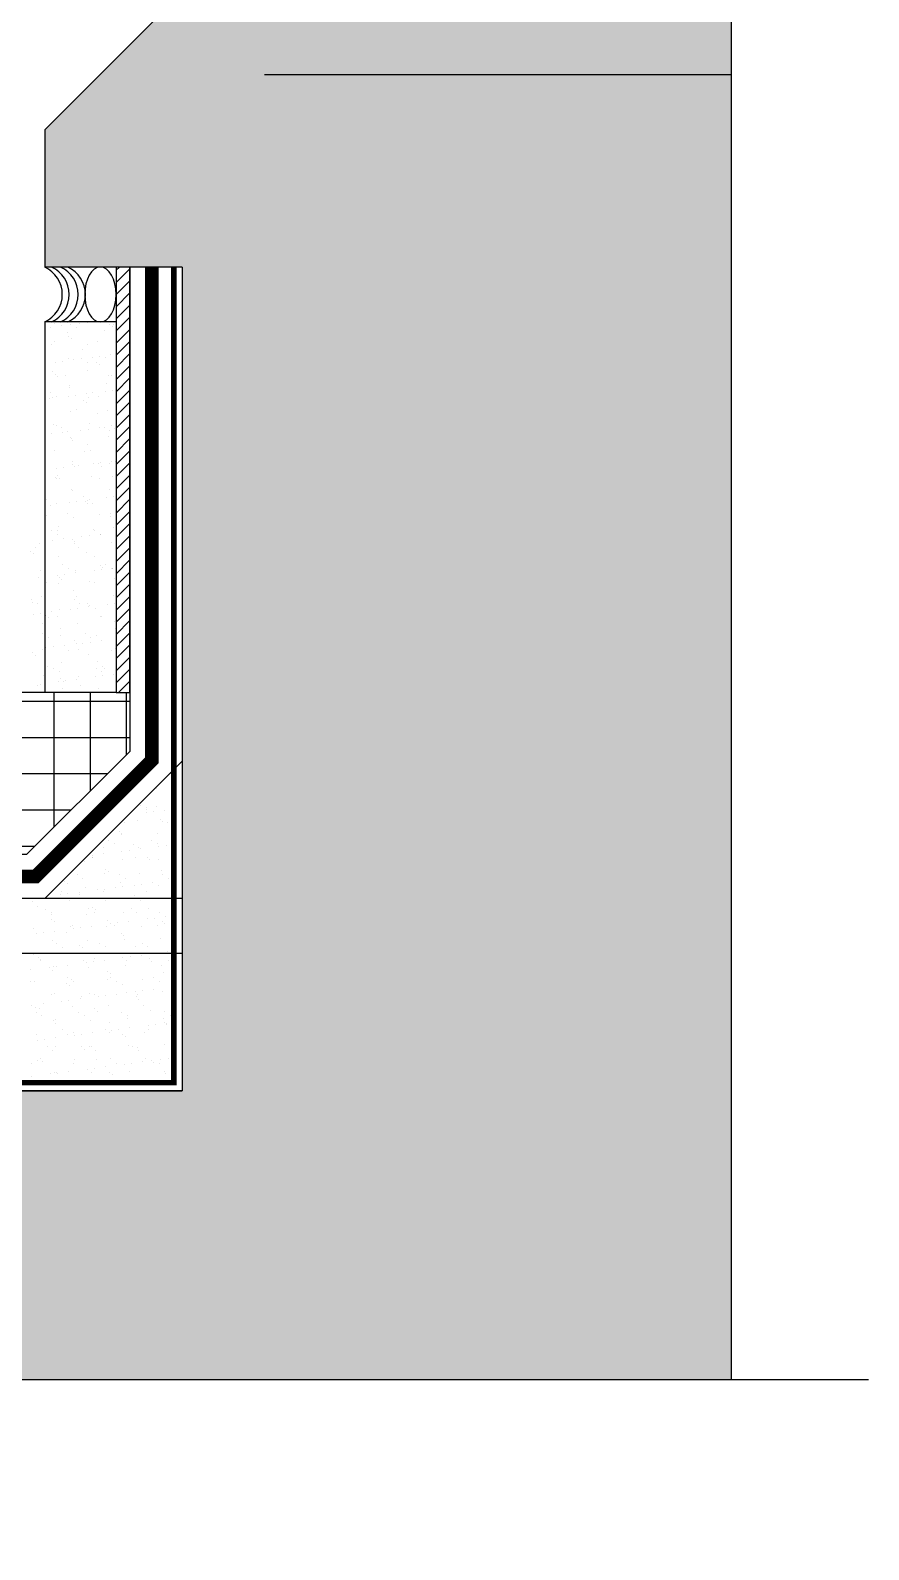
# Model space of a CAD drawing. Header units: centimetres. Extents: x -5119 to 2082, y -6603 to -947.
# Drawn here: x 879.3 to 1001.3, y -3573 to -3352 of the extents above; entities that cross this region are included whole.
import ezdxf

# ---------------------------------------------------------------- set-up
doc = ezdxf.new("R2010")
doc.units = ezdxf.units.CM
doc.header["$LTSCALE"] = 100
doc.header["$MEASUREMENT"] = 0
for name, color, linetype in [('A807-Details-Railing and Cat ladder$0$A-CONC', 5, 'Continuous'), ('A807-Details-Railing and Cat ladder$0$A-CONC_HATCH', 8, 'Continuous'), ('A807-Details-Railing and Cat ladder$0$A-FIN', 3, 'Continuous'), ('A807-Details-Railing and Cat ladder$0$A-HATCH-14', 14, 'Continuous'), ('A807-Details-Railing and Cat ladder$0$A-HATH-CONC', 253, 'Continuous'), ('A807-Details-Railing and Cat ladder$0$A-LITE2', 23, 'Continuous'), ('A807-Details-Railing and Cat ladder$0$A-WATERPROOFING', 7, 'Continuous'), ('A807-Details-Railing and Cat ladder$0$C-253', 253, 'Continuous'), ('A807-Details-Railing and Cat ladder$0$railiing', 7, 'Continuous')]:
    doc.layers.add(name, color=color, linetype=linetype)

msp = doc.modelspace()

# ---------------------------------------------------------------- hatches: boundary and pattern name
at = {"layer": 'A807-Details-Railing and Cat ladder$0$A-HATH-CONC', "ltscale": 0.8}
h = msp.add_hatch(color=256, dxfattribs=at)
h.paths.add_polyline_path([(901.381, -3346.431), (881.405, -3366.408), (981.286, -3358.36), (981.286, -3034.824), (901.381, -3034.824)])
h.paths.add_polyline_path([(901.381, -3506.241), (501.989, -3506.241), (501.989, -3548.26), (736.542, -3548.26), (741.768, -3523.653), (741.768, -3572.994), (749.224, -3548.26), (981.286, -3548.26), (981.286, -3358.36), (881.405, -3366.408), (881.405, -3386.384), (901.381, -3386.384)])
at = {"layer": 'A807-Details-Railing and Cat ladder$0$A-LITE2', "ltscale": 0.5}
h = msp.add_hatch(dxfattribs=at)
h.set_pattern_fill('ANSI31', color=251, scale=9.988114, style=0)
h.set_pattern_definition([(45, (825.5897, -3433.6414), (-0.882833, 0.882833), [])])
edge = h.paths.add_edge_path()
edge.add_ellipse((889.513, -3390.379), major_axis=(0, 3.995), ratio=0.57179, start_angle=265.94096, end_angle=274.05904)
edge.add_line((891.798, -3390.323), (891.792, -3386.384))
edge.add_line((891.792, -3386.384), (893.79, -3386.384))
edge.add_line((893.79, -3386.384), (893.79, -3448.31))
edge.add_line((893.79, -3448.31), (891.792, -3448.31))
edge.add_line((891.792, -3448.31), (891.792, -3390.662))

# ---------------------------------------------------------------- linework, layer by layer
at = {"layer": 'A807-Details-Railing and Cat ladder$0$A-CONC'}
for p, q in [((981.286, -3034.824), (981.286, -3548.26)), ((881.405, -3366.408, 0), (901.381, -3346.431, 0)), ((881.405, -3366.408, 0), (881.405, -3386.384, 0)), ((901.381, -3386.384, 0), (881.405, -3386.384, 0)), ((901.381, -3386.384), (901.381, -3506.241)), ((502.053, -3506.241), (901.381, -3506.241)), ((901.381, -3506.241), (693.444, -3506.241))]:
    msp.add_line(p, q, dxfattribs=at)
at = {"layer": 'A807-Details-Railing and Cat ladder$0$A-CONC_HATCH', "ltscale": 0.5}
msp.add_line((901.381, -3458.298), (881.405, -3478.275), dxfattribs=at)
at = {"layer": 'A807-Details-Railing and Cat ladder$0$A-FIN', "ltscale": 0.5}
for p, q in [((891.792, -3394.374), (881.405, -3394.374)), ((881.405, -3394.374), (881.405, -3448.31))]:
    msp.add_line(p, q, dxfattribs=at)
at = {"layer": 'A807-Details-Railing and Cat ladder$0$A-HATCH-14', "linetype": 'Continuous'}
for p, q in [((882.189, -3395.174), (882.189, -3395.174)), ((882.876, -3394.666), (882.876, -3394.666)), ((883.813, -3394.96), (883.813, -3394.96)), ((885.205, -3394.694), (885.205, -3394.694)), ((886.527, -3394.603), (886.527, -3394.603)), ((887.567, -3394.466), (887.567, -3394.466)), ((890.869, -3394.735), (890.869, -3394.735)), ((891.237, -3395.072), (891.237, -3395.072)), ((891.426, -3394.683), (891.426, -3394.683)), ((882.859, -3397.174), (882.859, -3397.174)), ((884.751, -3395.867), (884.751, -3395.867)), ((884.864, -3396.488), (884.864, -3396.488)), ((885.232, -3396.825), (885.232, -3396.825)), ((886.048, -3395.231), (886.048, -3395.231)), ((889.08, -3397.162), (889.08, -3397.162)), ((890.146, -3395.672), (890.146, -3395.672)), ((882.342, -3397.715), (882.342, -3397.715)), ((886.97, -3398.418), (886.97, -3398.418)), ((887.571, -3397.648), (887.571, -3397.648)), ((888.369, -3399.533), (888.369, -3399.533)), ((889.408, -3399.396), (889.408, -3399.396)), ((890.272, -3399.521), (890.272, -3399.521)), ((891.032, -3399.182), (891.032, -3399.182)), ((881.44, -3400.244), (881.44, -3400.244)), ((882.468, -3401.564), (882.468, -3401.564)), ((882.991, -3400.24), (882.991, -3400.24)), ((884.031, -3400.104), (884.031, -3400.104)), ((884.877, -3399.716), (884.877, -3399.716)), ((885.655, -3399.89), (885.655, -3399.89)), ((886.818, -3399.696), (886.818, -3399.696)), ((887.661, -3400.233), (887.661, -3400.233)), ((887.697, -3401.497), (887.697, -3401.497)), ((888.958, -3400.24), (888.958, -3400.24)), ((889.327, -3400.577), (889.327, -3400.577)), ((882.953, -3401.993), (882.953, -3401.993)), ((883.322, -3402.331), (883.322, -3402.331)), ((884.473, -3402.176), (884.473, -3402.176)), ((885.003, -3403.565), (885.003, -3403.565)), ((885.059, -3403.923), (885.059, -3403.923)), ((890.398, -3403.37), (890.398, -3403.37)), ((890.693, -3402.165), (890.693, -3402.165)), ((891.065, -3402.17), (891.065, -3402.17)), ((882.12, -3405.527), (882.12, -3405.527)), ((882.211, -3404.71), (882.211, -3404.71)), ((882.594, -3405.413), (882.594, -3405.413)), ((883.053, -3405.246), (883.053, -3405.246)), ((884.833, -3405.17), (884.833, -3405.17)), ((885.873, -3405.033), (885.873, -3405.033)), ((887.048, -3405.745), (887.048, -3405.745)), ((887.416, -3406.082), (887.416, -3406.082)), ((887.497, -3404.819), (887.497, -3404.819)), ((887.823, -3405.346), (887.823, -3405.346)), ((888.432, -3404.698), (888.432, -3404.698)), ((889.274, -3405.235), (889.274, -3405.235)), ((890.21, -3404.462), (890.21, -3404.462)), ((891.25, -3404.325), (891.25, -3404.325)), ((881.411, -3407.836), (881.411, -3407.836)), ((885.128, -3407.414), (885.128, -3407.414)), ((886.086, -3407.178), (886.086, -3407.178)), ((889.154, -3407.675), (889.154, -3407.675)), ((890.524, -3407.219), (890.524, -3407.219)), ((882.719, -3409.262), (882.719, -3409.262)), ((883.149, -3409.428), (883.149, -3409.428)), ((883.824, -3409.712), (883.824, -3409.712)), ((883.962, -3410.457), (883.962, -3410.457)), ((884.667, -3410.249), (884.667, -3410.249)), ((886.675, -3410.1), (886.675, -3410.1)), ((887.715, -3409.963), (887.715, -3409.963)), ((887.948, -3409.196), (887.948, -3409.196)), ((889.339, -3409.749), (889.339, -3409.749)), ((890.045, -3409.701), (890.045, -3409.701)), ((890.888, -3410.237), (890.888, -3410.237)), ((891.142, -3409.497), (891.142, -3409.497)), ((891.51, -3409.834), (891.51, -3409.834)), ((881.478, -3412.192), (881.478, -3412.192)), ((882.338, -3410.671), (882.338, -3410.671)), ((885.137, -3411.25), (885.137, -3411.25)), ((885.254, -3411.263), (885.254, -3411.263)), ((885.505, -3411.587), (885.505, -3411.587)), ((887.699, -3412.181), (887.699, -3412.181)), ((890.65, -3411.068), (890.65, -3411.068)), ((882.845, -3413.111), (882.845, -3413.111)), ((885.438, -3414.714), (885.438, -3414.714)), ((887.243, -3413.18), (887.243, -3413.18)), ((888.074, -3413.045), (888.074, -3413.045)), ((888.517, -3415.029), (888.517, -3415.029)), ((889.231, -3415.002), (889.231, -3415.002)), ((889.557, -3414.893), (889.557, -3414.893)), ((890.775, -3414.918), (890.775, -3414.918)), ((891.181, -3414.679), (891.181, -3414.679)), ((891.658, -3414.703), (891.658, -3414.703)), ((882.971, -3416.96), (882.971, -3416.96)), ((883.092, -3417.194), (883.092, -3417.194)), ((883.14, -3415.737), (883.14, -3415.737)), ((883.226, -3416.755), (883.226, -3416.755)), ((883.595, -3417.093), (883.595, -3417.093)), ((884.179, -3415.6), (884.179, -3415.6)), ((885.38, -3415.112), (885.38, -3415.112)), ((885.803, -3415.387), (885.803, -3415.387)), ((886.28, -3415.251), (886.28, -3415.251)), ((888.2, -3416.894), (888.2, -3416.894)), ((889.313, -3417.183), (889.313, -3417.183)), ((889.6, -3415.339), (889.6, -3415.339)), ((891.338, -3416.932), (891.338, -3416.932)), ((885.332, -3418.685), (885.332, -3418.685)), ((885.506, -3418.961), (885.506, -3418.961)), ((890.901, -3418.767), (890.901, -3418.767)), ((881.672, -3420.264), (881.672, -3420.264)), ((882.268, -3421.024), (882.268, -3421.024)), ((883.097, -3420.809), (883.097, -3420.809)), ((884.981, -3420.667), (884.981, -3420.667)), ((886.021, -3420.53), (886.021, -3420.53)), ((887.051, -3419.716), (887.051, -3419.716)), ((887.321, -3420.507), (887.321, -3420.507)), ((887.645, -3420.316), (887.645, -3420.316)), ((887.689, -3420.844), (887.689, -3420.844)), ((887.893, -3420.253), (887.893, -3420.253)), ((888.326, -3420.743), (888.326, -3420.743)), ((890.359, -3419.959), (890.359, -3419.959)), ((891.398, -3419.822), (891.398, -3419.822)), ((881.684, -3422.598), (881.684, -3422.598)), ((884.705, -3422.196), (884.705, -3422.196)), ((885.632, -3422.81), (885.632, -3422.81)), ((889.427, -3422.437), (889.427, -3422.437)), ((890.926, -3422.185), (890.926, -3422.185)), ((891.027, -3422.616), (891.027, -3422.616)), ((882.443, -3424.73), (882.443, -3424.73)), ((883.223, -3424.659), (883.223, -3424.659)), ((883.286, -3425.267), (883.286, -3425.267)), ((883.422, -3424.19), (883.422, -3424.19)), ((884.11, -3425.954), (884.11, -3425.954)), ((885.41, -3426.012), (885.41, -3426.012)), ((886.823, -3425.597), (886.823, -3425.597)), ((887.863, -3425.46), (887.863, -3425.46)), ((888.452, -3424.592), (888.452, -3424.592)), ((888.664, -3424.719), (888.664, -3424.719)), ((889.487, -3425.246), (889.487, -3425.246)), ((889.507, -3425.255), (889.507, -3425.255)), ((891.415, -3424.259), (891.415, -3424.259)), ((891.783, -3424.596), (891.783, -3424.596)), ((881.446, -3426.305), (881.446, -3426.305)), ((882.486, -3426.168), (882.486, -3426.168)), ((885.758, -3426.659), (885.758, -3426.659)), ((885.778, -3426.349), (885.778, -3426.349)), ((886.318, -3427.199), (886.318, -3427.199)), ((887.516, -3427.942), (887.516, -3427.942)), ((891.153, -3426.465), (891.153, -3426.465)), ((881.511, -3429.695), (881.511, -3429.695)), ((883.349, -3428.508), (883.349, -3428.508)), ((884.057, -3429.732), (884.057, -3429.732)), ((884.899, -3430.269), (884.899, -3430.269)), ((885.883, -3430.508), (885.883, -3430.508)), ((888.578, -3428.441), (888.578, -3428.441)), ((888.665, -3430.526), (888.665, -3430.526)), ((889.504, -3429.764), (889.504, -3429.764)), ((889.705, -3430.389), (889.705, -3430.389)), ((889.873, -3430.101), (889.873, -3430.101)), ((890.278, -3429.721), (890.278, -3429.721)), ((891.12, -3430.258), (891.12, -3430.258)), ((891.279, -3430.314), (891.279, -3430.314)), ((891.329, -3430.176), (891.329, -3430.176)), ((881.711, -3432.212), (881.711, -3432.212)), ((883.288, -3431.234), (883.288, -3431.234)), ((883.474, -3432.357), (883.474, -3432.357)), ((883.499, -3431.517), (883.499, -3431.517)), ((883.867, -3431.855), (883.867, -3431.855)), ((884.328, -3431.097), (884.328, -3431.097)), ((885.952, -3430.884), (885.952, -3430.884)), ((887.932, -3432.201), (887.932, -3432.201)), ((888.703, -3432.29), (888.703, -3432.29)), ((891.61, -3431.694), (891.61, -3431.694)), ((885.605, -3433.447), (885.605, -3433.447)), ((885.67, -3434.734), (885.67, -3434.734)), ((886.009, -3434.357), (886.009, -3434.357)), ((891.405, -3434.163), (891.405, -3434.163)), ((881.589, -3437.022), (881.589, -3437.022)), ((882.416, -3436.521), (882.416, -3436.521)), ((883.6, -3436.206), (883.6, -3436.206)), ((885.13, -3436.164), (885.13, -3436.164)), ((886.169, -3436.027), (886.169, -3436.027)), ((886.512, -3435.271), (886.512, -3435.271)), ((887.594, -3435.269), (887.594, -3435.269)), ((887.794, -3435.813), (887.794, -3435.813)), ((887.962, -3435.606), (887.962, -3435.606)), ((888.829, -3436.139), (888.829, -3436.139)), ((890.507, -3435.456), (890.507, -3435.456)), ((891.547, -3435.319), (891.547, -3435.319)), ((881.957, -3437.36), (881.957, -3437.36)), ((883.324, -3437.214), (883.324, -3437.214)), ((883.695, -3438.952), (883.695, -3438.952)), ((886.135, -3438.206), (886.135, -3438.206)), ((889.545, -3437.203), (889.545, -3437.203)), ((889.7, -3437.199), (889.7, -3437.199)), ((891.53, -3438.012), (891.53, -3438.012)), ((891.688, -3439.021), (891.688, -3439.021)), ((881.905, -3440.285), (881.905, -3440.285)), ((883.726, -3440.055), (883.726, -3440.055)), ((884.258, -3441.451), (884.258, -3441.451)), ((885.683, -3440.774), (885.683, -3440.774)), ((886.051, -3441.111), (886.051, -3441.111)), ((886.972, -3441.094), (886.972, -3441.094)), ((887.283, -3439.737), (887.283, -3439.737)), ((888.011, -3440.957), (888.011, -3440.957)), ((888.126, -3440.273), (888.126, -3440.273)), ((888.955, -3439.988), (888.955, -3439.988)), ((889.635, -3440.743), (889.635, -3440.743)), ((881.594, -3441.802), (881.594, -3441.802)), ((882.634, -3441.665), (882.634, -3441.665)), ((884.937, -3442.217), (884.937, -3442.217)), ((886.261, -3442.055), (886.261, -3442.055)), ((887.789, -3442.704), (887.789, -3442.704)), ((891.158, -3442.205), (891.158, -3442.205)), ((891.656, -3441.861), (891.656, -3441.861)), ((881.784, -3444.457), (881.784, -3444.457)), ((882.676, -3444.75), (882.676, -3444.75)), ((883.518, -3445.287), (883.518, -3445.287)), ((883.852, -3443.904), (883.852, -3443.904)), ((886.387, -3445.904), (886.387, -3445.904)), ((888.813, -3446.023), (888.813, -3446.023)), ((888.897, -3444.739), (888.897, -3444.739)), ((889.081, -3443.837), (889.081, -3443.837)), ((889.739, -3445.276), (889.739, -3445.276)), ((889.777, -3444.526), (889.777, -3444.526)), ((889.853, -3445.886), (889.853, -3445.886)), ((890.146, -3444.863), (890.146, -3444.863)), ((891.477, -3445.673), (891.477, -3445.673)), ((891.782, -3445.71), (891.782, -3445.71)), ((883.436, -3446.731), (883.436, -3446.731)), ((883.772, -3446.279), (883.772, -3446.279)), ((883.978, -3447.753), (883.978, -3447.753)), ((884.14, -3446.616), (884.14, -3446.616)), ((884.476, -3446.594), (884.476, -3446.594)), ((885.878, -3448.209), (885.878, -3448.209)), ((886.1, -3446.381), (886.1, -3446.381)), ((886.551, -3447.219), (886.551, -3447.219)), ((889.207, -3447.686), (889.207, -3447.686)), ((899.716, -3460.104), (899.716, -3460.104)), ((899.958, -3459.734), (899.958, -3459.734)), ((900.15, -3461.286), (900.15, -3461.286)), ((897.612, -3462.214), (897.612, -3462.214)), ((895.35, -3464.748), (895.35, -3464.748)), ((896.181, -3465.742), (896.181, -3465.742)), ((896.192, -3465.285), (896.192, -3465.285)), ((896.251, -3464.97), (896.251, -3464.97)), ((897.22, -3465.605), (897.22, -3465.605)), ((897.64, -3464.889), (897.64, -3464.889)), ((898.844, -3465.391), (898.844, -3465.391)), ((893.004, -3467.228), (893.004, -3467.228)), ((894.946, -3466.956), (894.946, -3466.956)), ((898.239, -3466.791), (898.239, -3466.791)), ((898.607, -3467.129), (898.607, -3467.129)), ((899.225, -3467.217), (899.225, -3467.217)), ((890.743, -3469.762), (890.743, -3469.762)), ((891.585, -3470.298), (891.585, -3470.298)), ((892.234, -3468.545), (892.234, -3468.545)), ((892.537, -3468.805), (892.537, -3468.805)), ((892.602, -3468.882), (892.602, -3468.882)), ((896.963, -3469.75), (896.963, -3469.75)), ((897.766, -3468.738), (897.766, -3468.738)), ((897.806, -3470.287), (897.806, -3470.287)), ((888.308, -3471.951), (888.308, -3471.951)), ((888.335, -3472.228), (888.335, -3472.228)), ((888.397, -3472.241), (888.397, -3472.241)), ((889.932, -3471.737), (889.932, -3471.737)), ((889.962, -3470.781), (889.962, -3470.781)), ((892.645, -3471.38), (892.645, -3471.38)), ((893.685, -3471.243), (893.685, -3471.243)), ((894.34, -3470.475), (894.34, -3470.475)), ((894.618, -3472.23), (894.618, -3472.23)), ((895.072, -3470.805), (895.072, -3470.805)), ((895.309, -3471.029), (895.309, -3471.029)), ((896.328, -3472.297), (896.328, -3472.297)), ((898.022, -3470.672), (898.022, -3470.672)), ((899.062, -3470.535), (899.062, -3470.535)), ((887.268, -3472.848), (887.268, -3472.848)), ((890.088, -3474.63), (890.088, -3474.63)), ((890.323, -3474.05), (890.323, -3474.05)), ((890.691, -3474.387), (890.691, -3474.387)), ((892.663, -3472.654), (892.663, -3472.654)), ((895.198, -3474.654), (895.198, -3474.654)), ((896.697, -3472.634), (896.697, -3472.634)), ((897.892, -3472.587), (897.892, -3472.587)), ((898.434, -3474.226), (898.434, -3474.226)), ((898.577, -3474.752), (898.577, -3474.752)), ((884.318, -3475.803), (884.318, -3475.803)), ((884.686, -3476.14), (884.686, -3476.14)), ((886.135, -3474.775), (886.135, -3474.775)), ((886.977, -3475.312), (886.977, -3475.312)), ((887.393, -3476.697), (887.393, -3476.697)), ((890.15, -3476.88), (890.15, -3476.88)), ((891.774, -3476.666), (891.774, -3476.666)), ((892.356, -3474.764), (892.356, -3474.764)), ((892.429, -3475.98), (892.429, -3475.98)), ((892.789, -3476.503), (892.789, -3476.503)), ((893.198, -3475.3), (893.198, -3475.3)), ((894.487, -3476.309), (894.487, -3476.309)), ((895.527, -3476.172), (895.527, -3476.172)), ((897.151, -3475.959), (897.151, -3475.959)), ((898.018, -3476.436), (898.018, -3476.436)), ((899.419, -3475.289), (899.419, -3475.289)), ((899.864, -3475.601), (899.864, -3475.601)), ((883.733, -3477.725), (883.733, -3477.725)), ((883.789, -3477.255), (883.789, -3477.255)), ((884.772, -3477.588), (884.772, -3477.588)), ((886.396, -3477.374), (886.396, -3477.374)), ((886.424, -3477.733), (886.424, -3477.733)), ((889.11, -3477.017), (889.11, -3477.017)), ((890.01, -3477.244), (890.01, -3477.244)), ((894.418, -3477.802), (894.418, -3477.802)), ((894.786, -3478.139), (894.786, -3478.139)), ((896.231, -3477.232), (896.231, -3477.232)), ((879.841, -3486.438), (879.841, -3486.438)), ((880.497, -3486.813), (880.497, -3486.813)), ((880.795, -3487.271), (880.795, -3487.271)), ((880.865, -3487.151), (880.865, -3487.151)), ((884.703, -3487.942), (884.703, -3487.942)), ((887.016, -3487.26), (887.016, -3487.26)), ((887.416, -3487.584), (887.416, -3487.584)), ((888.456, -3487.447), (888.456, -3487.447)), ((888.608, -3486.99), (888.608, -3486.99)), ((890.08, -3487.234), (890.08, -3487.234)), ((892.793, -3486.876), (892.793, -3486.876)), ((893.237, -3487.248), (893.237, -3487.248)), ((893.833, -3486.74), (893.833, -3486.74)), ((895.457, -3486.526), (895.457, -3486.526)), ((896.601, -3487.058), (896.601, -3487.058)), ((896.969, -3487.396), (896.969, -3487.396)), ((898.395, -3487.983), (898.395, -3487.983)), ((899.458, -3487.237), (899.458, -3487.237)), ((879.326, -3488.65), (879.326, -3488.65)), ((882.039, -3488.292), (882.039, -3488.292)), ((882.603, -3488.743), (882.603, -3488.743)), ((882.661, -3488.22), (882.661, -3488.22)), ((883.079, -3488.155), (883.079, -3488.155)), ((884.754, -3489.793), (884.754, -3489.793)), ((885.362, -3490.093), (885.362, -3490.093)), ((887.771, -3488.244), (887.771, -3488.244)), ((890.591, -3490.026), (890.591, -3490.026)), ((890.596, -3488.812), (890.596, -3488.812)), ((890.964, -3489.149), (890.964, -3489.149)), ((890.975, -3489.782), (890.975, -3489.782)), ((893.166, -3488.05), (893.166, -3488.05)), ((895.701, -3490.05), (895.701, -3490.05)), ((897.196, -3489.771), (897.196, -3489.771)), ((898.707, -3488.988), (898.707, -3488.988)), ((879.376, -3490.341), (879.376, -3490.341)), ((879.967, -3490.287), (879.967, -3490.287)), ((882.408, -3492.273), (882.408, -3492.273)), ((882.787, -3492.069), (882.787, -3492.069)), ((884.591, -3490.565), (884.591, -3490.565)), ((884.959, -3490.902), (884.959, -3490.902)), ((885.596, -3490.33), (885.596, -3490.33)), ((887.897, -3492.093), (887.897, -3492.093)), ((888.629, -3492.262), (888.629, -3492.262)), ((890.298, -3492.377), (890.298, -3492.377)), ((891.817, -3490.319), (891.817, -3490.319)), ((891.922, -3492.163), (891.922, -3492.163)), ((892.702, -3490.742), (892.702, -3490.742)), ((893.292, -3491.899), (893.292, -3491.899)), ((894.635, -3491.806), (894.635, -3491.806)), ((894.85, -3492.25), (894.85, -3492.25)), ((895.675, -3491.669), (895.675, -3491.669)), ((897.299, -3491.455), (897.299, -3491.455)), ((898.038, -3490.307), (898.038, -3490.307)), ((898.521, -3491.832), (898.521, -3491.832)), ((900.012, -3491.098), (900.012, -3491.098)), ((879.544, -3493.793), (879.544, -3493.793)), ((880.092, -3494.136), (880.092, -3494.136)), ((880.692, -3494.248), (880.692, -3494.248)), ((881.168, -3493.579), (881.168, -3493.579)), ((883.881, -3493.222), (883.881, -3493.222)), ((884.921, -3493.085), (884.921, -3493.085)), ((885.488, -3493.942), (885.488, -3493.942)), ((886.545, -3492.871), (886.545, -3492.871)), ((886.697, -3492.495), (886.697, -3492.495)), ((888.685, -3494.317), (888.685, -3494.317)), ((889.054, -3494.654), (889.054, -3494.654)), ((889.258, -3492.514), (889.258, -3492.514)), ((890.717, -3493.875), (890.717, -3493.875)), ((894.691, -3492.564), (894.691, -3492.564)), ((895.059, -3492.901), (895.059, -3492.901)), ((895.827, -3493.9), (895.827, -3493.9)), ((896.797, -3494.493), (896.797, -3494.493)), ((880.147, -3494.807), (880.147, -3494.807)), ((880.989, -3495.343), (880.989, -3495.343)), ((882.68, -3496.07), (882.68, -3496.07)), ((882.912, -3495.918), (882.912, -3495.918)), ((883.049, -3496.408), (883.049, -3496.408)), ((886.367, -3494.795), (886.367, -3494.795)), ((887.21, -3495.332), (887.21, -3495.332)), ((888.023, -3495.942), (888.023, -3495.942)), ((890.792, -3496.247), (890.792, -3496.247)), ((892.588, -3494.784), (892.588, -3494.784)), ((893.418, -3495.748), (893.418, -3495.748)), ((893.431, -3495.321), (893.431, -3495.321)), ((896.477, -3496.736), (896.477, -3496.736)), ((897.517, -3496.599), (897.517, -3496.599)), ((898.647, -3495.681), (898.647, -3495.681)), ((898.785, -3496.315), (898.785, -3496.315)), ((898.809, -3494.773), (898.809, -3494.773)), ((899.141, -3496.385), (899.141, -3496.385)), ((899.153, -3496.653), (899.153, -3496.653)), ((899.652, -3495.309), (899.652, -3495.309)), ((880.218, -3497.985), (880.218, -3497.985)), ((880.346, -3498.86), (880.346, -3498.86)), ((881.385, -3498.723), (881.385, -3498.723)), ((883.009, -3498.509), (883.009, -3498.509)), ((884.022, -3497.275), (884.022, -3497.275)), ((884.786, -3498), (884.786, -3498)), ((885.614, -3497.791), (885.614, -3497.791)), ((885.723, -3498.152), (885.723, -3498.152)), ((886.763, -3498.015), (886.763, -3498.015)), ((888.387, -3497.801), (888.387, -3497.801)), ((890.242, -3497.264), (890.242, -3497.264)), ((890.843, -3497.724), (890.843, -3497.724)), ((891.1, -3497.444), (891.1, -3497.444)), ((892.14, -3497.307), (892.14, -3497.307)), ((892.78, -3498.069), (892.78, -3498.069)), ((893.148, -3498.406), (893.148, -3498.406)), ((893.764, -3497.093), (893.764, -3497.093)), ((895.953, -3497.749), (895.953, -3497.749)), ((896.463, -3497.253), (896.463, -3497.253)), ((881.76, -3499.809), (881.76, -3499.809)), ((882.602, -3500.346), (882.602, -3500.346)), ((883.038, -3499.767), (883.038, -3499.767)), ((886.775, -3499.822), (886.775, -3499.822)), ((887.143, -3500.159), (887.143, -3500.159)), ((887.981, -3499.798), (887.981, -3499.798)), ((888.148, -3499.791), (888.148, -3499.791)), ((888.823, -3500.334), (888.823, -3500.334)), ((893.544, -3499.597), (893.544, -3499.597)), ((894.202, -3499.786), (894.202, -3499.786)), ((894.886, -3499.999), (894.886, -3499.999)), ((895.044, -3500.323), (895.044, -3500.323)), ((898.773, -3499.53), (898.773, -3499.53)), ((879.414, -3502.289), (879.414, -3502.289)), ((880.344, -3501.834), (880.344, -3501.834)), ((880.77, -3501.575), (880.77, -3501.575)), ((881.138, -3501.913), (881.138, -3501.913)), ((884.851, -3503.439), (884.851, -3503.439)), ((885.635, -3502.278), (885.635, -3502.278)), ((885.739, -3501.64), (885.739, -3501.64)), ((887.565, -3503.081), (887.565, -3503.081)), ((888.604, -3502.944), (888.604, -3502.944)), ((888.881, -3501.752), (888.881, -3501.752)), ((890.228, -3502.731), (890.228, -3502.731)), ((890.968, -3501.573), (890.968, -3501.573)), ((891.856, -3502.266), (891.856, -3502.266)), ((892.942, -3502.373), (892.942, -3502.373)), ((893.67, -3503.446), (893.67, -3503.446)), ((893.981, -3502.237), (893.981, -3502.237)), ((895.605, -3502.023), (895.605, -3502.023)), ((896.079, -3501.598), (896.079, -3501.598)), ((896.874, -3501.82), (896.874, -3501.82)), ((897.242, -3502.158), (897.242, -3502.158)), ((898.077, -3502.255), (898.077, -3502.255)), ((898.319, -3501.665), (898.319, -3501.665)), ((898.899, -3503.379), (898.899, -3503.379)), ((899.359, -3501.529), (899.359, -3501.529)), ((879.474, -3504.146), (879.474, -3504.146)), ((882.187, -3503.789), (882.187, -3503.789)), ((882.876, -3503.505), (882.876, -3503.505)), ((883.164, -3503.616), (883.164, -3503.616)), ((883.227, -3503.652), (883.227, -3503.652)), ((883.373, -3504.811), (883.373, -3504.811)), ((888.274, -3503.64), (888.274, -3503.64)), ((889.594, -3504.8), (889.594, -3504.8)), ((890.869, -3503.574), (890.869, -3503.574)), ((891.237, -3503.911), (891.237, -3503.911)), ((895.815, -3504.789), (895.815, -3504.789)), ((898.98, -3503.75), (898.98, -3503.75))]:
    msp.add_line(p, q, dxfattribs=at)
at = {"layer": 'A807-Details-Railing and Cat ladder$0$A-HATCH-14', "color": 8, "linetype": 'Continuous'}
for p, q in [((879.405, -3427.765), (879.405, -3427.765)), ((879.773, -3428.103), (879.773, -3428.103)), ((880.097, -3427.21), (880.097, -3427.21)), ((880.647, -3426.635), (880.647, -3426.635)), ((880.773, -3430.484), (880.773, -3430.484)), ((880.575, -3431.592), (880.575, -3431.592)), ((879.449, -3434.746), (879.449, -3434.746)), ((880.899, -3434.333), (880.899, -3434.333)), ((879.6, -3435.2), (879.6, -3435.2)), ((879.753, -3436.872), (879.753, -3436.872)), ((880.292, -3435.282), (880.292, -3435.282)), ((880.792, -3436.735), (880.792, -3436.735)), ((881.025, -3438.182), (881.025, -3438.182)), ((881.063, -3439.748), (881.063, -3439.748)), ((879.678, -3442.527), (879.678, -3442.527)), ((880.046, -3442.865), (880.046, -3442.865)), ((881.151, -3442.031), (881.151, -3442.031)), ((881.277, -3445.88), (881.277, -3445.88)), ((880.33, -3447.23), (880.33, -3447.23)), ((880.723, -3447.088), (880.723, -3447.088)), ((879.395, -3478.296), (879.395, -3478.296)), ((879.589, -3478.74), (879.589, -3478.74)), ((884.984, -3478.545), (884.984, -3478.545)), ((890.213, -3478.479), (890.213, -3478.479)), ((895.324, -3478.503), (895.324, -3478.503)), ((880.419, -3479.486), (880.419, -3479.486)), ((881.527, -3479.789), (881.527, -3479.789)), ((882.37, -3480.325), (882.37, -3480.325)), ((882.407, -3481.308), (882.407, -3481.308)), ((882.409, -3480.522), (882.409, -3480.522)), ((887.519, -3480.546), (887.519, -3480.546)), ((887.748, -3479.777), (887.748, -3479.777)), ((888.413, -3479.555), (888.413, -3479.555)), ((888.591, -3480.314), (888.591, -3480.314)), ((888.781, -3479.892), (888.781, -3479.892)), ((892.915, -3480.352), (892.915, -3480.352)), ((893.969, -3479.766), (893.969, -3479.766)), ((894.812, -3480.303), (894.812, -3480.303)), ((896.329, -3481.239), (896.329, -3481.239)), ((896.524, -3479.731), (896.524, -3479.731)), ((897.369, -3481.102), (897.369, -3481.102)), ((898.144, -3480.285), (898.144, -3480.285)), ((898.993, -3480.888), (898.993, -3480.888)), ((879.715, -3482.589), (879.715, -3482.589)), ((880.197, -3483.363), (880.197, -3483.363)), ((881.237, -3483.226), (881.237, -3483.226)), ((882.776, -3481.646), (882.776, -3481.646)), ((882.861, -3483.012), (882.861, -3483.012)), ((884.514, -3483.238), (884.514, -3483.238)), ((885.11, -3482.395), (885.11, -3482.395)), ((885.402, -3482.257), (885.402, -3482.257)), ((885.574, -3482.655), (885.574, -3482.655)), ((886.614, -3482.518), (886.614, -3482.518)), ((888.238, -3482.304), (888.238, -3482.304)), ((890.339, -3482.328), (890.339, -3482.328)), ((890.519, -3481.485), (890.519, -3481.485)), ((890.952, -3481.947), (890.952, -3481.947)), ((891.623, -3482.246), (891.623, -3482.246)), ((891.991, -3481.81), (891.991, -3481.81)), ((892.507, -3483.307), (892.507, -3483.307)), ((893.615, -3481.596), (893.615, -3481.596)), ((895.449, -3482.352), (895.449, -3482.352)), ((897.844, -3482.235), (897.844, -3482.235)), ((898.512, -3481.553), (898.512, -3481.553)), ((898.88, -3481.891), (898.88, -3481.891)), ((882.535, -3484.371), (882.535, -3484.371)), ((883.141, -3484.791), (883.141, -3484.791)), ((883.983, -3485.328), (883.983, -3485.328)), ((886.502, -3485.06), (886.502, -3485.06)), ((886.87, -3485.397), (886.87, -3485.397)), ((887.645, -3484.395), (887.645, -3484.395)), ((889.362, -3484.78), (889.362, -3484.78)), ((890.204, -3485.316), (890.204, -3485.316)), ((892.875, -3483.644), (892.875, -3483.644)), ((893.04, -3484.201), (893.04, -3484.201)), ((894.613, -3485.237), (894.613, -3485.237)), ((895.583, -3484.768), (895.583, -3484.768)), ((896.425, -3485.305), (896.425, -3485.305)), ((898.269, -3484.134), (898.269, -3484.134)), ((885.236, -3486.244), (885.236, -3486.244)), ((890.465, -3486.177), (890.465, -3486.177)), ((895.575, -3486.201), (895.575, -3486.201)), ((898.171, -3486.169), (898.171, -3486.169)), ((899.21, -3486.032), (899.21, -3486.032))]:
    msp.add_line(p, q, dxfattribs=at)
at = {"layer": 'A807-Details-Railing and Cat ladder$0$A-LITE2'}
msp.add_line((891.792, -3448.31), (501.989, -3448.31), dxfattribs=at)
for points in [[(900.182, -3386.384), (900.182, -3459.497), (881.405, -3478.275), (501.989, -3478.275)], [(893.79, -3386.384), (893.79, -3456.849), (878.757, -3471.882), (501.989, -3471.882)]]:
    msp.add_lwpolyline(points, dxfattribs=at)
msp.add_lwpolyline([(891.792, -3448.31), (893.79, -3448.31), (893.79, -3386.384), (891.792, -3386.384)], close=True, dxfattribs=at)
at = {"layer": 'A807-Details-Railing and Cat ladder$0$A-WATERPROOFING', "color": 251, "linetype": 'Continuous', "ltscale": 0.5}
for p, q in [((501.989, -3449.542), (893.79, -3449.542)), ((882.769, -3467.87), (882.769, -3448.31)), ((888.046, -3462.593), (888.046, -3448.31)), ((893.323, -3457.316), (893.323, -3448.31)), ((501.989, -3454.819), (893.79, -3454.819)), ((501.989, -3460.096), (890.543, -3460.096)), ((501.989, -3465.373), (885.266, -3465.373)), ((501.989, -3470.65), (879.988, -3470.65))]:
    msp.add_line(p, q, dxfattribs=at)
at = {"layer": 'A807-Details-Railing and Cat ladder$0$A-WATERPROOFING', "linetype": 'Continuous', "ltscale": 100}
for p, q in [((901.381, -3478.275), (693.444, -3478.275)), ((901.381, -3486.265), (526.724, -3486.265))]:
    msp.add_line(p, q, dxfattribs=at)
at = {"layer": 'A807-Details-Railing and Cat ladder$0$A-WATERPROOFING', "ltscale": 100}
for points, const_width in [([(896.986, -3386.384), (896.986, -3458.173), (880.081, -3475.078), (501.989, -3475.078)], 1.998), ([(900.182, -3386.384), (900.182, -3505.043), (501.989, -3505.043)], 0.799)]:
    msp.add_lwpolyline(points, dxfattribs=dict(at, const_width=const_width))
at = {"layer": 'A807-Details-Railing and Cat ladder$0$A-WATERPROOFING', "ltscale": 0.5}
for centre in [(879.574, -3390.379, 0), (880.565, -3390.379, 0), (881.885, -3390.379, 0), (882.933, -3390.379, 0)]:
    msp.add_arc(centre, 4.395, 294.6135, 65.3865, dxfattribs=at)
at = {"layer": 'A807-Details-Railing and Cat ladder$0$A-WATERPROOFING', "ltscale": 0.5, "extrusion": (0, 0, -1)}
msp.add_ellipse((889.513, -3390.379), major_axis=(0, 3.995), ratio=0.57179, start_param=-1.5707963, end_param=4.712389, dxfattribs=at)
at = {"layer": 'A807-Details-Railing and Cat ladder$0$C-253'}
msp.add_line((913.367, -3358.36), (981.286, -3358.36), dxfattribs=at)
at = {"layer": 'A807-Details-Railing and Cat ladder$0$railiing', "color": 8}
msp.add_lwpolyline([(482.013, -3548.26), (736.542, -3548.26), (741.768, -3523.653), (741.768, -3572.994), (749.224, -3548.26), (1001.262, -3548.26)], dxfattribs=at)

doc.saveas('drawing.dxf')
